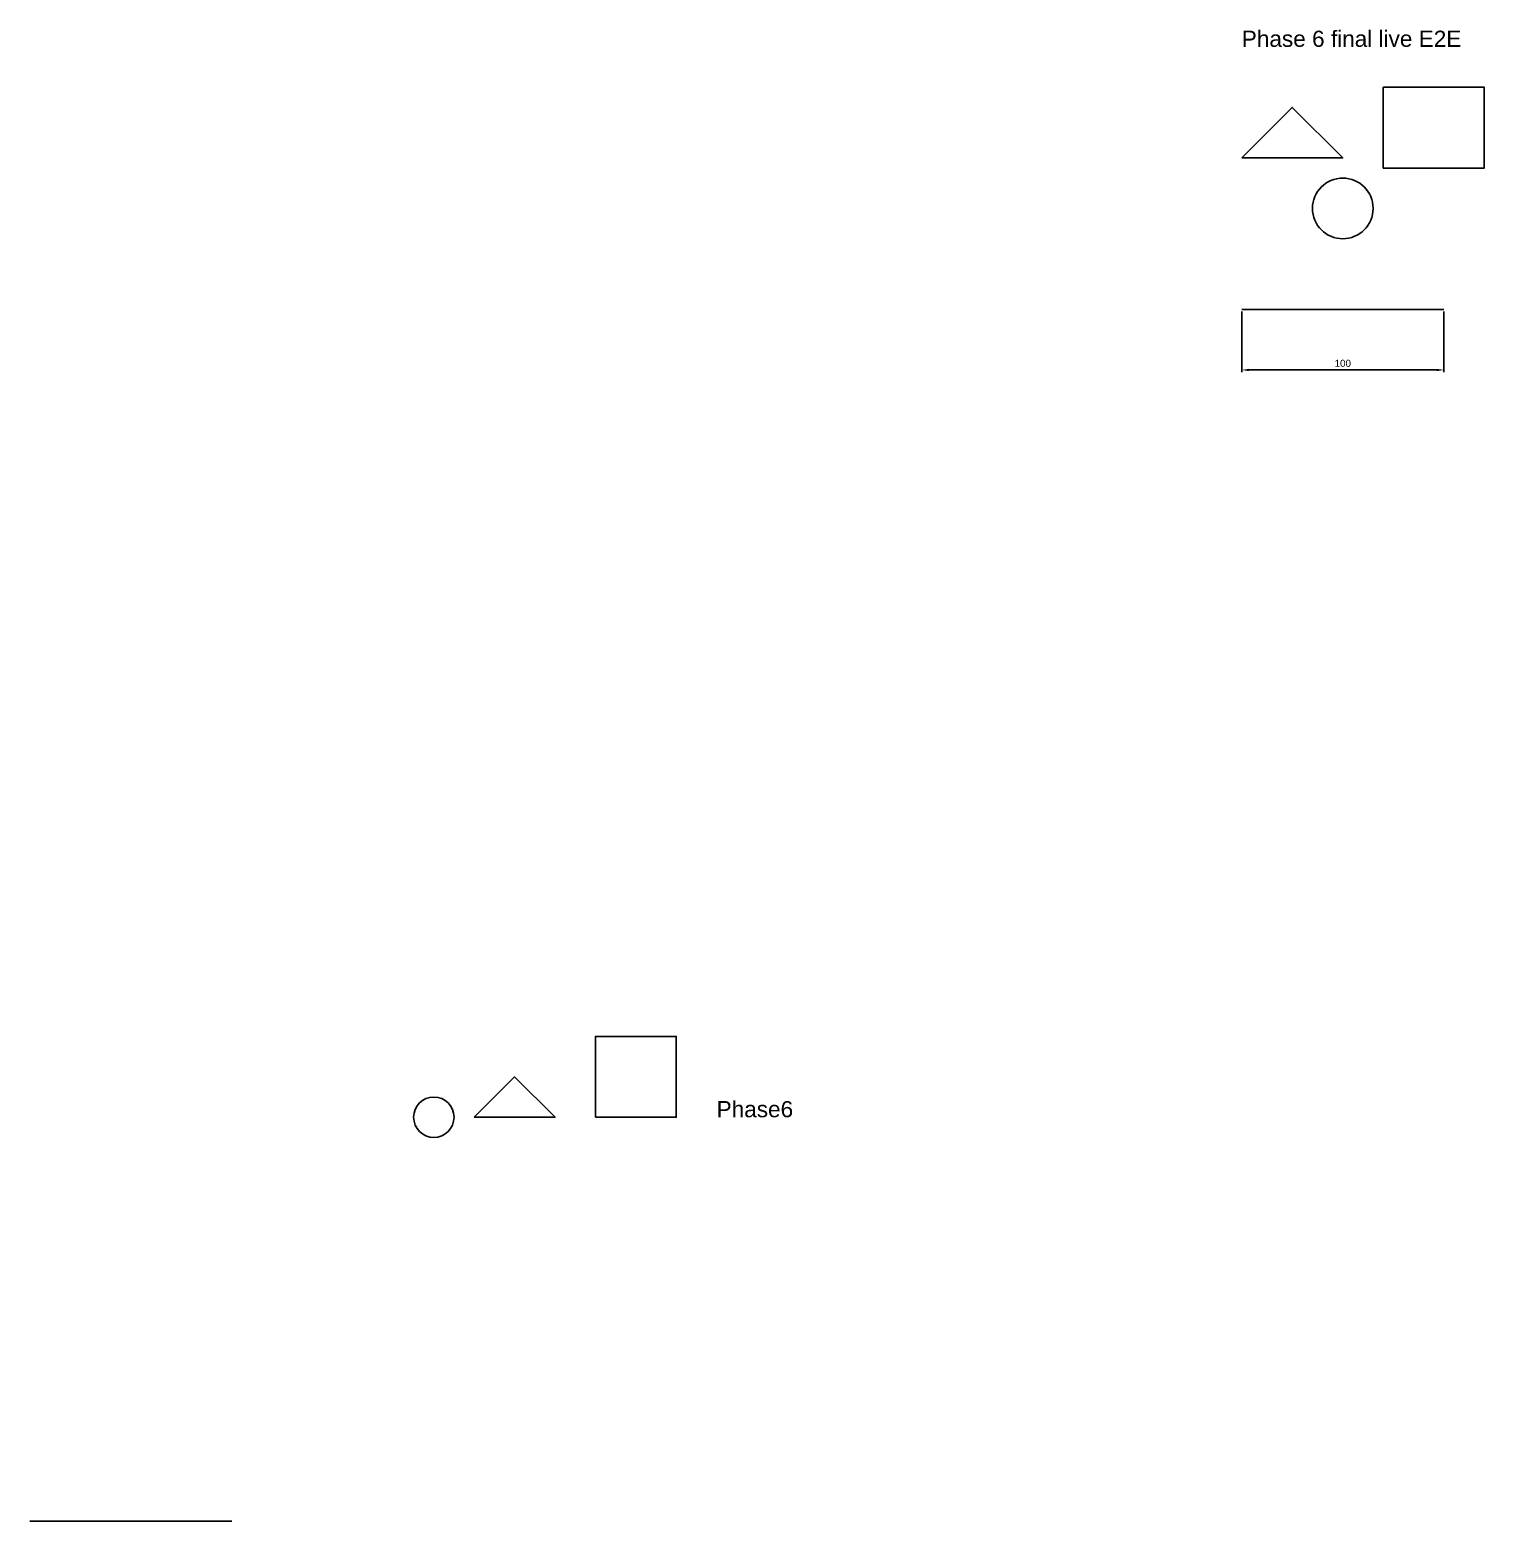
# Model space of a CAD drawing. Header units: millimetres. Extents: x 1830 to 4180, y 100 to 3938.
# Drawn here: x 3200 to 3920, y 3200 to 3938 of the extents above; entities that cross this region are included whole.
import ezdxf

# ---------------------------------------------------------------- set-up
doc = ezdxf.new("R2010")
doc.units = ezdxf.units.MM
for name, color, linetype in [('MCP-PHASE6-DEBUG', 2, 'Continuous'), ('MCP-PHASE6-FINAL', 3, 'Continuous'), ('MCP-PHASE6-ISOLATE', 4, 'Continuous')]:
    doc.layers.add(name, color=color, linetype=linetype)
doc.styles.get("Standard").update_dxf_attribs({"font": 'arial.ttf'})
doc.dimstyles.new('AM_ISO', dxfattribs={"dimtxt": 3.5, "dimasz": 3.5, "dimexe": 1, "dimexo": 1, "dimgap": 1.5, "dimtad": 1, "dimdsep": 46, "dimtxsty": 'Standard', "dimcen": 0, "dimclrd": 256, "dimclre": 256, "dimclrt": 2, "dimadec": 0, "dimazin": 2, "dimtp": 0.1, "dimtm": 0.1, "dimtfac": 0.71, "dimtdec": 3, "dimtmove": 0, "dimatfit": 3, "dimfxl": 1, "dimlwd": -1, "dimlwe": -1, "dimarcsym": 1})

# ---------------------------------------------------------------- blocks, each defined once
blk = doc.blocks.new('*D3')
at = {"layer": 'Defpoints', "color": 0, "transparency": 16777216}
for p in [(3800, 3800), (3900, 3800), (3900, 3770)]:
    blk.add_point(p, dxfattribs=at)
at = {"layer": 'MCP-PHASE6-FINAL', "linetype": 'ByBlock', "transparency": 16777216}
for p, q in [((3800, 3799), (3800, 3769)), ((3900, 3799), (3900, 3769)), ((3803.5, 3770), (3896.5, 3770))]:
    blk.add_line(p, q, dxfattribs=at)
at = {"layer": 'MCP-PHASE6-FINAL', "transparency": 16777216}
for points in [[(3803.5, 3770.58), (3803.5, 3769.42), (3800, 3770)], [(3896.5, 3770.58), (3896.5, 3769.42), (3900, 3770)]]:
    blk.add_solid(points, dxfattribs=at)
at = {"layer": 'MCP-PHASE6-FINAL', "color": 2, "transparency": 16777216, "insert": (3850, 3773.29), "char_height": 3.5, "attachment_point": 5}
blk.add_mtext('100', dxfattribs=at)

msp = doc.modelspace()

# ---------------------------------------------------------------- linework, layer by layer
at = {"layer": 'MCP-PHASE6-DEBUG'}
msp.add_line((3200, 3200), (3300, 3200), dxfattribs=at)
at = {"layer": 'MCP-PHASE6-FINAL'}
msp.add_line((3800, 3800), (3900, 3800), dxfattribs=at)
msp.add_lwpolyline([(3870, 3870), (3920, 3870), (3920, 3910), (3870, 3910)], close=True, dxfattribs=at)
msp.add_polyline3d([(3800, 3875, 0), (3825, 3900, 0), (3850, 3875, 0)], close=True, dxfattribs=at)
msp.add_circle((3850, 3850), 15, dxfattribs=at)
at = {"layer": 'MCP-PHASE6-ISOLATE'}
msp.add_lwpolyline([(3480, 3400), (3520, 3400), (3520, 3440), (3480, 3440)], close=True, dxfattribs=at)
msp.add_polyline3d([(3420, 3400, 0), (3440, 3420, 0), (3460, 3400, 0)], close=True, dxfattribs=at)
msp.add_circle((3400, 3400), 10, dxfattribs=at)

# ---------------------------------------------------------------- texts
at = {"layer": 'MCP-PHASE6-FINAL'}
msp.add_text('Phase 6 final live E2E', height=8, dxfattribs=at).set_placement((3800, 3930))
at = {"layer": 'MCP-PHASE6-ISOLATE'}
msp.add_text('Phase6', height=8, dxfattribs=at).set_placement((3540, 3400))

# ---------------------------------------------------------------- dimensions: what is measured, and where the dimension line sits
at = {"layer": 'MCP-PHASE6-FINAL'}
dim = msp.add_linear_dim(base=(3900, 3770), p1=(3800, 3800), p2=(3900, 3800), dimstyle='AM_ISO', dxfattribs=at)
dim.commit()
dim.dimension.update_dxf_attribs({"geometry": '*D3', "text_midpoint": (3850, 3773.287)})

doc.saveas('drawing.dxf')
